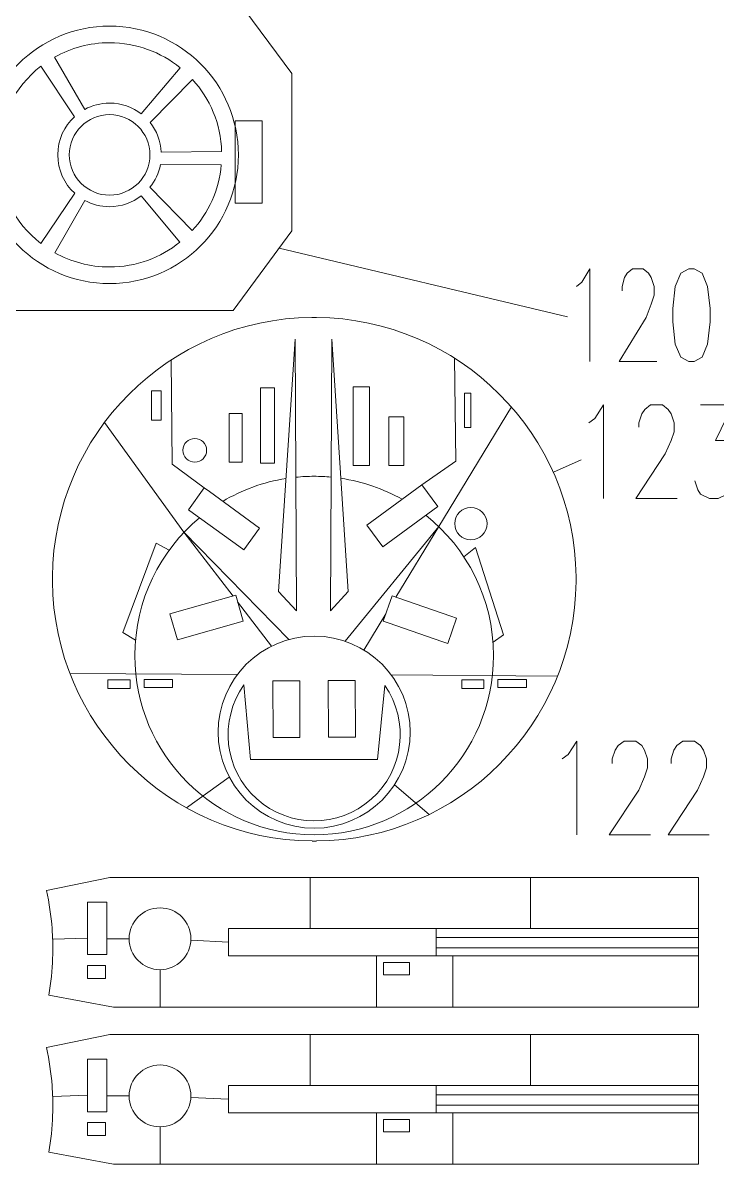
# Model space of a CAD drawing. Header units: inches. Extents: x -7.2 to 7.2, y -5.5 to 5.4.
# Drawn here: x -2.58 to 0.77, y -5.19 to 0.32 of the extents above; entities that cross this region are included whole.
import ezdxf

# ---------------------------------------------------------------- set-up
doc = ezdxf.new("R2010")
doc.units = ezdxf.units.IN
doc.header["$MEASUREMENT"] = 0
doc.layers.add('Layer 1', color=7, linetype='Continuous')

msp = doc.modelspace()

# ---------------------------------------------------------------- linework, layer by layer
at = {"layer": 'Layer 1', "color": 5, "lineweight": 9}
for points in [[(-1.9613, -1.6008), (-1.9145, -1.6008), (-1.9145, -1.4602), (-1.9613, -1.4602), (-1.9613, -1.6008)], [(-1.4353, -1.8091), (-1.3676, -1.8091), (-1.3676, -1.4446), (-1.4353, -1.4446), (-1.4353, -1.8091)], [(-0.9874, -1.8195), (-0.9093, -1.8195), (-0.9093, -1.4393), (-0.9874, -1.4393), (-0.9874, -1.8195)], [(-0.4509, -1.6373), (-0.4197, -1.6373), (-0.4197, -1.4706), (-0.4509, -1.4706), (-0.4509, -1.6373)], [(-1.5863, -1.8039), (-1.5239, -1.8039), (-1.5239, -1.5695), (-1.5863, -1.5695), (-1.5863, -1.8039)], [(-0.8155, -1.8195), (-0.7426, -1.8195), (-0.7426, -1.5852), (-0.8155, -1.5852), (-0.8155, -1.8195)], [(-2.1723, -2.8977), (-2.0655, -2.8977), (-2.0655, -2.856), (-2.1723, -2.856), (-2.1723, -2.8977)], [(-1.9978, -2.8925), (-1.8598, -2.8925), (-1.8598, -2.8534), (-1.9978, -2.8534), (-1.9978, -2.8925)], [(-0.4639, -2.8977), (-0.3572, -2.8977), (-0.3572, -2.856), (-0.4639, -2.856), (-0.4639, -2.8977)], [(-0.2895, -2.8925), (-0.1514, -2.8925), (-0.1514, -2.8534), (-0.2895, -2.8534), (-0.2895, -2.8925)], [(-2.2714, -4.1823), (-2.1777, -4.1823), (-2.1777, -3.9288), (-2.2714, -3.9288), (-2.2714, -4.1823)], [(-2.2714, -4.2969), (-2.1846, -4.2969), (-2.1846, -4.2344), (-2.2714, -4.2344), (-2.2714, -4.2969)], [(-0.8408, -4.2795), (-0.7158, -4.2795), (-0.7158, -4.2205), (-0.8408, -4.2205), (-0.8408, -4.2795)], [(-2.2714, -4.9411), (-2.1777, -4.9411), (-2.1777, -4.6876), (-2.2714, -4.6876), (-2.2714, -4.9411)], [(-2.2714, -5.0557), (-2.1846, -5.0557), (-2.1846, -4.9932), (-2.2714, -4.9932), (-2.2714, -5.0557)], [(-0.8408, -5.0383), (-0.7158, -5.0383), (-0.7158, -4.9793), (-0.8408, -4.9793), (-0.8408, -5.0383)]]:
    msp.add_lwpolyline(points, close=True, dxfattribs=at)
for centre, major_axis in [((-1.753, -1.7466), (0, 0.0573)), ((-0.4197, -2.1008), (0, 0.0781))]:
    msp.add_ellipse(centre, major_axis=major_axis, ratio=1, dxfattribs=at)
at = {"layer": 'Layer 1', "color": 1, "lineweight": 9}
for centre, major_axis in [((-1.1762, -3.108), (0, 0.4637)), ((-1.9207, -4.1059), (0, 0.1493)), ((-1.9207, -4.8647), (0, 0.1493))]:
    msp.add_ellipse(centre, major_axis=major_axis, ratio=1, dxfattribs=at)
at = {"layer": 'Layer 1', "lineweight": 9}
for points, knots in [([(-1.2839, 0.0202), (-1.2839, 0.0202), (-1.2839, 0.0726), (-1.2839, 0.0726), (-1.2839, 0.0726), (-1.2839, 0.0726), (-1.5483, 0.4313), (-1.5483, 0.4313), (-1.5483, 0.4313), (-1.5483, 0.4313), (-2.7679, 0.4313), (-2.7679, 0.4313), (-2.7679, 0.4313), (-2.7679, 0.4313), (-3.0447, 0.0559), (-3.0447, 0.0559), (-3.0447, 0.0559), (-3.0447, 0.0559), (-3.0447, 0.0202), (-3.0447, 0.0202)], [0, 0, 0, 0, 0.166667, 0.166667, 0.166667, 0.166667, 0.333333, 0.333333, 0.333333, 0.333333, 0.5, 0.5, 0.5, 0.5, 0.666667, 0.666667, 0.666667, 0.666667, 1, 1, 1, 1]), ([(-1.2839, -0.5508), (-1.2839, -0.5508), (-1.2839, -0.4367), (-1.2839, -0.4367), (-1.2839, -0.4367), (-1.2839, -0.4367), (-1.2839, -0.0019), (-1.2839, -0.0019)], [0, 0, 0, 0, 0.333333, 0.333333, 0.333333, 0.333333, 1, 1, 1, 1]), ([(-1.4281, -0.5528), (-1.4281, -0.5528), (-1.5581, -0.5528), (-1.5581, -0.5528), (-1.5581, -0.5528), (-1.5581, -0.5528), (-1.5581, -0.1558), (-1.5581, -0.1558), (-1.5581, -0.1558), (-1.5581, -0.1558), (-1.4281, -0.1558), (-1.4281, -0.1558), (-1.4281, -0.1558), (-1.4281, -0.1558), (-1.4281, -0.5528), (-1.4281, -0.5528)], [0, 0, 0, 0, 0.2, 0.2, 0.2, 0.2, 0.4, 0.4, 0.4, 0.4, 0.6, 0.6, 0.6, 0.6, 1, 1, 1, 1]), ([(-3.0447, -0.5729), (-3.0447, -0.5729), (-3.0447, -0.687), (-3.0447, -0.687), (-3.0447, -0.687), (-3.0447, -0.687), (-2.7616, -1.0709), (-2.7616, -1.0709), (-2.7616, -1.0709), (-2.7616, -1.0709), (-1.5669, -1.0709), (-1.5669, -1.0709), (-1.5669, -1.0709), (-1.5669, -1.0709), (-1.2839, -0.687), (-1.2839, -0.687), (-1.2839, -0.687), (-1.2839, -0.687), (-1.2839, -0.5729), (-1.2839, -0.5729)], [0, 0, 0, 0, 0.166667, 0.166667, 0.166667, 0.166667, 0.333333, 0.333333, 0.333333, 0.333333, 0.5, 0.5, 0.5, 0.5, 0.666667, 0.666667, 0.666667, 0.666667, 1, 1, 1, 1]), ([(-1.5167, -2.228), (-1.5167, -2.228), (-1.5409, -2.2103), (-1.5409, -2.2103), (-1.5409, -2.2103), (-1.5409, -2.2103), (-1.7591, -2.0512), (-1.7591, -2.0512), (-1.7591, -2.0512), (-1.7591, -2.0512), (-1.7834, -2.0335), (-1.7834, -2.0335), (-1.7834, -2.0335), (-1.7834, -2.0335), (-1.7068, -1.9285), (-1.7068, -1.9285), (-1.7068, -1.9285), (-1.7068, -1.9285), (-1.6825, -1.9462), (-1.6825, -1.9462), (-1.6825, -1.9462), (-1.6825, -1.9462), (-1.4643, -2.1053), (-1.4643, -2.1053), (-1.4643, -2.1053), (-1.4643, -2.1053), (-1.4401, -2.1229), (-1.4401, -2.1229), (-1.4401, -2.1229), (-1.4401, -2.1229), (-1.5167, -2.228), (-1.5167, -2.228)], [0, 0, 0, 0, 0.111111, 0.111111, 0.111111, 0.111111, 0.222222, 0.222222, 0.222222, 0.222222, 0.333333, 0.333333, 0.333333, 0.333333, 0.444444, 0.444444, 0.444444, 0.444444, 0.555556, 0.555556, 0.555556, 0.555556, 0.666667, 0.666667, 0.666667, 0.666667, 0.777778, 0.777778, 0.777778, 0.777778, 1, 1, 1, 1]), ([(-0.6038, -2.0352), (-0.6038, -2.0352), (-0.8211, -2.1954), (-0.8211, -2.1954), (-0.8211, -2.1954), (-0.8211, -2.1954), (-0.8453, -2.2132), (-0.8453, -2.2132), (-0.8453, -2.2132), (-0.8453, -2.2132), (-0.9224, -2.1085), (-0.9224, -2.1085), (-0.9224, -2.1085), (-0.9224, -2.1085), (-0.8983, -2.0907), (-0.8983, -2.0907), (-0.8983, -2.0907), (-0.8983, -2.0907), (-0.6809, -1.9305), (-0.6809, -1.9305), (-0.6809, -1.9305), (-0.6809, -1.9305), (-0.6568, -1.9127), (-0.6568, -1.9127), (-0.6568, -1.9127), (-0.6568, -1.9127), (-0.5796, -2.0174), (-0.5796, -2.0174), (-0.5796, -2.0174), (-0.5796, -2.0174), (-0.6038, -2.0352), (-0.6038, -2.0352)], [0, 0, 0, 0, 0.111111, 0.111111, 0.111111, 0.111111, 0.222222, 0.222222, 0.222222, 0.222222, 0.333333, 0.333333, 0.333333, 0.333333, 0.444444, 0.444444, 0.444444, 0.444444, 0.555556, 0.555556, 0.555556, 0.555556, 0.666667, 0.666667, 0.666667, 0.666667, 0.777778, 0.777778, 0.777778, 0.777778, 1, 1, 1, 1]), ([(-1.5196, -2.5718), (-1.5196, -2.5718), (-1.837, -2.6619), (-1.837, -2.6619), (-1.837, -2.6619), (-1.837, -2.6619), (-1.8725, -2.5368), (-1.8725, -2.5368), (-1.8725, -2.5368), (-1.8725, -2.5368), (-1.5551, -2.4467), (-1.5551, -2.4467), (-1.5551, -2.4467), (-1.5551, -2.4467), (-1.5196, -2.5718), (-1.5196, -2.5718)], [0, 0, 0, 0, 0.2, 0.2, 0.2, 0.2, 0.4, 0.4, 0.4, 0.4, 0.6, 0.6, 0.6, 0.6, 1, 1, 1, 1]), ([(-0.4884, -2.5577), (-0.4884, -2.5577), (-0.5311, -2.6805), (-0.5311, -2.6805), (-0.5311, -2.6805), (-0.5311, -2.6805), (-0.5594, -2.6707), (-0.5594, -2.6707), (-0.5594, -2.6707), (-0.5594, -2.6707), (-0.8144, -2.582), (-0.8144, -2.582), (-0.8144, -2.582), (-0.8144, -2.582), (-0.8428, -2.5722), (-0.8428, -2.5722), (-0.8428, -2.5722), (-0.8428, -2.5722), (-0.8001, -2.4494), (-0.8001, -2.4494), (-0.8001, -2.4494), (-0.8001, -2.4494), (-0.7718, -2.4592), (-0.7718, -2.4592), (-0.7718, -2.4592), (-0.7718, -2.4592), (-0.5167, -2.5479), (-0.5167, -2.5479), (-0.5167, -2.5479), (-0.5167, -2.5479), (-0.4884, -2.5577), (-0.4884, -2.5577)], [0, 0, 0, 0, 0.111111, 0.111111, 0.111111, 0.111111, 0.222222, 0.222222, 0.222222, 0.222222, 0.333333, 0.333333, 0.333333, 0.333333, 0.444444, 0.444444, 0.444444, 0.444444, 0.555556, 0.555556, 0.555556, 0.555556, 0.666667, 0.666667, 0.666667, 0.666667, 0.777778, 0.777778, 0.777778, 0.777778, 1, 1, 1, 1]), ([(-1.2463, -2.8599), (-1.2463, -2.8599), (-1.2448, -3.133), (-1.2448, -3.133), (-1.2448, -3.133), (-1.2448, -3.133), (-1.3748, -3.1337), (-1.3748, -3.1337), (-1.3748, -3.1337), (-1.3748, -3.1337), (-1.3763, -2.8606), (-1.3763, -2.8606), (-1.3763, -2.8606), (-1.3763, -2.8606), (-1.2463, -2.8599), (-1.2463, -2.8599)], [0, 0, 0, 0, 0.2, 0.2, 0.2, 0.2, 0.4, 0.4, 0.4, 0.4, 0.6, 0.6, 0.6, 0.6, 1, 1, 1, 1]), ([(-0.9781, -2.8584), (-0.9781, -2.8584), (-0.9767, -3.1316), (-0.9767, -3.1316), (-0.9767, -3.1316), (-0.9767, -3.1316), (-1.1067, -3.1323), (-1.1067, -3.1323), (-1.1067, -3.1323), (-1.1067, -3.1323), (-1.1081, -2.8591), (-1.1081, -2.8591), (-1.1081, -2.8591), (-1.1081, -2.8591), (-0.9781, -2.8584), (-0.9781, -2.8584)], [0, 0, 0, 0, 0.2, 0.2, 0.2, 0.2, 0.4, 0.4, 0.4, 0.4, 0.6, 0.6, 0.6, 0.6, 1, 1, 1, 1]), ([(-0.8355, -2.8824), (-0.7146, -3.0555), (-0.7427, -3.2917), (-0.9007, -3.4317), (-0.9007, -3.4317), (-1.0586, -3.5716), (-1.2965, -3.571), (-1.4537, -3.4302), (-1.4537, -3.4302), (-1.611, -3.2895), (-1.6372, -3.0523), (-1.5155, -2.8798), (-1.5155, -2.8798), (-1.5155, -2.8798), (-1.4843, -3.2395), (-1.4843, -3.2395), (-1.4843, -3.2395), (-1.4843, -3.2395), (-0.8699, -3.2397), (-0.8699, -3.2397), (-0.8699, -3.2397), (-0.8699, -3.2397), (-0.8355, -2.8824), (-0.8355, -2.8824)], [0, 0, 0, 0, 0.142857, 0.142857, 0.142857, 0.142857, 0.285714, 0.285714, 0.285714, 0.285714, 0.428571, 0.428571, 0.428571, 0.428571, 0.571429, 0.571429, 0.571429, 0.571429, 0.714286, 0.714286, 0.714286, 0.714286, 1, 1, 1, 1]), ([(-1.2061, -3.8097), (-1.2061, -3.8097), (-2.1623, -3.8097), (-2.1623, -3.8097), (-2.1623, -3.8097), (-2.1623, -3.8097), (-2.4688, -3.8727), (-2.4688, -3.8727), (-2.4688, -3.8727), (-2.4554, -3.9334), (-2.4464, -3.9948), (-2.4418, -4.0565), (-2.4418, -4.0565), (-2.4404, -4.0765), (-2.4395, -4.0965), (-2.439, -4.1165)], [0, 0, 0, 0, 0.2, 0.2, 0.2, 0.2, 0.4, 0.4, 0.4, 0.4, 0.6, 0.6, 0.6, 0.6, 1, 1, 1, 1]), ([(0.6515, -4.4356), (0.6515, -4.4356), (0.6802, -4.4356), (0.6802, -4.4356), (0.6802, -4.4356), (0.6802, -4.4356), (0.6802, -3.8097), (0.6802, -3.8097), (0.6802, -3.8097), (0.6802, -3.8097), (0.6515, -3.8097), (0.6515, -3.8097)], [0, 0, 0, 0, 0.25, 0.25, 0.25, 0.25, 0.5, 0.5, 0.5, 0.5, 1, 1, 1, 1]), ([(-1.5892, -4.1877), (-1.5892, -4.1877), (-1.5892, -4.0562), (-1.5892, -4.0562), (-1.5892, -4.0562), (-1.5892, -4.0562), (-0.5875, -4.0562), (-0.5875, -4.0562), (-0.5875, -4.0562), (-0.5875, -4.0562), (-0.5875, -4.1877), (-0.5875, -4.1877), (-0.5875, -4.1877), (-0.5875, -4.1877), (-1.5892, -4.1877), (-1.5892, -4.1877)], [0, 0, 0, 0, 0.2, 0.2, 0.2, 0.2, 0.4, 0.4, 0.4, 0.4, 0.6, 0.6, 0.6, 0.6, 1, 1, 1, 1]), ([(-1.9318, -4.4356), (-1.9318, -4.4356), (-2.146, -4.4356), (-2.146, -4.4356), (-2.146, -4.4356), (-2.146, -4.4356), (-2.4574, -4.3781), (-2.4574, -4.3781), (-2.4574, -4.3781), (-2.4471, -4.3187), (-2.4412, -4.2587), (-2.4391, -4.1987), (-2.4391, -4.1987), (-2.4385, -4.1787), (-2.4384, -4.1587), (-2.4386, -4.1386)], [0, 0, 0, 0, 0.2, 0.2, 0.2, 0.2, 0.4, 0.4, 0.4, 0.4, 0.6, 0.6, 0.6, 0.6, 1, 1, 1, 1]), ([(-1.2061, -4.5685), (-1.2061, -4.5685), (-2.1623, -4.5685), (-2.1623, -4.5685), (-2.1623, -4.5685), (-2.1623, -4.5685), (-2.4688, -4.6315), (-2.4688, -4.6315), (-2.4688, -4.6315), (-2.4554, -4.6922), (-2.4464, -4.7536), (-2.4418, -4.8153), (-2.4418, -4.8153), (-2.4404, -4.8352), (-2.4395, -4.8553), (-2.439, -4.8753)], [0, 0, 0, 0, 0.2, 0.2, 0.2, 0.2, 0.4, 0.4, 0.4, 0.4, 0.6, 0.6, 0.6, 0.6, 1, 1, 1, 1]), ([(0.6515, -5.1944), (0.6515, -5.1944), (0.6802, -5.1944), (0.6802, -5.1944), (0.6802, -5.1944), (0.6802, -5.1944), (0.6802, -4.5685), (0.6802, -4.5685), (0.6802, -4.5685), (0.6802, -4.5685), (0.6515, -4.5685), (0.6515, -4.5685)], [0, 0, 0, 0, 0.25, 0.25, 0.25, 0.25, 0.5, 0.5, 0.5, 0.5, 1, 1, 1, 1]), ([(-1.5892, -4.9465), (-1.5892, -4.9465), (-1.5892, -4.815), (-1.5892, -4.815), (-1.5892, -4.815), (-1.5892, -4.815), (-0.5875, -4.815), (-0.5875, -4.815), (-0.5875, -4.815), (-0.5875, -4.815), (-0.5875, -4.9465), (-0.5875, -4.9465), (-0.5875, -4.9465), (-0.5875, -4.9465), (-1.5892, -4.9465), (-1.5892, -4.9465)], [0, 0, 0, 0, 0.2, 0.2, 0.2, 0.2, 0.4, 0.4, 0.4, 0.4, 0.6, 0.6, 0.6, 0.6, 1, 1, 1, 1]), ([(-1.9318, -5.1944), (-1.9318, -5.1944), (-2.146, -5.1944), (-2.146, -5.1944), (-2.146, -5.1944), (-2.146, -5.1944), (-2.4574, -5.1369), (-2.4574, -5.1369), (-2.4574, -5.1369), (-2.4471, -5.0774), (-2.4412, -5.0175), (-2.4391, -4.9575), (-2.4391, -4.9575), (-2.4385, -4.9375), (-2.4384, -4.9174), (-2.4386, -4.8974)], [0, 0, 0, 0, 0.2, 0.2, 0.2, 0.2, 0.4, 0.4, 0.4, 0.4, 0.6, 0.6, 0.6, 0.6, 1, 1, 1, 1])]:
    msp.add_open_spline(points, degree=3, knots=knots, dxfattribs=at)
at = {"layer": 'Layer 1', "color": 1, "lineweight": 9}
for points, knots in [([(-2.1643, 0.3019), (-1.8209, 0.3019), (-1.5425, 0.0235), (-1.5425, -0.3198), (-1.5425, -0.3198), (-1.5425, -0.6632), (-1.8209, -0.9415), (-2.1643, -0.9415), (-2.1643, -0.9415), (-2.5076, -0.9415), (-2.786, -0.6632), (-2.786, -0.3198), (-2.786, -0.3198), (-2.786, 0.0235), (-2.5076, 0.3019), (-2.1643, 0.3019)], [0, 0, 0, 0, 0.2, 0.2, 0.2, 0.2, 0.4, 0.4, 0.4, 0.4, 0.6, 0.6, 0.6, 0.6, 1, 1, 1, 1]), ([(-2.1643, 0.2217), (-2.0352, 0.2217), (-1.9168, 0.1765), (-1.8237, 0.1012), (-1.8237, 0.1012), (-1.8237, 0.1012), (-2.0109, -0.1222), (-2.0109, -0.1222), (-2.0109, -0.1222), (-2.0532, -0.0892), (-2.1064, -0.0696), (-2.1643, -0.0696), (-2.1643, -0.0696), (-2.2076, -0.0696), (-2.2484, -0.0807), (-2.284, -0.1001), (-2.284, -0.1001), (-2.284, -0.1001), (-2.4294, 0.1524), (-2.4294, 0.1524), (-2.4294, 0.1524), (-2.351, 0.1965), (-2.2606, 0.2217), (-2.1643, 0.2217)], [0, 0, 0, 0, 0.142857, 0.142857, 0.142857, 0.142857, 0.285714, 0.285714, 0.285714, 0.285714, 0.428571, 0.428571, 0.428571, 0.428571, 0.571429, 0.571429, 0.571429, 0.571429, 0.714286, 0.714286, 0.714286, 0.714286, 1, 1, 1, 1]), ([(-2.3326, -0.5049), (-2.3326, -0.5049), (-2.4957, -0.748), (-2.4957, -0.748), (-2.4957, -0.748), (-2.6235, -0.6489), (-2.7057, -0.494), (-2.7057, -0.3198), (-2.7057, -0.3198), (-2.7057, -0.1459), (-2.6237, 0.0088), (-2.4963, 0.1079), (-2.4963, 0.1079), (-2.4963, 0.1079), (-2.3332, -0.1353), (-2.3332, -0.1353), (-2.3332, -0.1353), (-2.3831, -0.181), (-2.4144, -0.2468), (-2.4144, -0.3198), (-2.4144, -0.3198), (-2.4144, -0.3931), (-2.3829, -0.4591), (-2.3326, -0.5049)], [0, 0, 0, 0, 0.142857, 0.142857, 0.142857, 0.142857, 0.285714, 0.285714, 0.285714, 0.285714, 0.428571, 0.428571, 0.428571, 0.428571, 0.571429, 0.571429, 0.571429, 0.571429, 0.714286, 0.714286, 0.714286, 0.714286, 1, 1, 1, 1]), ([(-1.9144, -0.3072), (-1.9144, -0.3072), (-1.623, -0.3043), (-1.623, -0.3043), (-1.623, -0.3043), (-1.6268, -0.1699), (-1.6796, -0.0477), (-1.7641, 0.045), (-1.7641, 0.045), (-1.7641, 0.045), (-1.9686, -0.164), (-1.9686, -0.164), (-1.9686, -0.164), (-1.9369, -0.2036), (-1.9171, -0.2532), (-1.9144, -0.3072)], [0, 0, 0, 0, 0.2, 0.2, 0.2, 0.2, 0.4, 0.4, 0.4, 0.4, 0.6, 0.6, 0.6, 0.6, 1, 1, 1, 1]), ([(-2.1643, -0.1252), (-2.0568, -0.1252), (-1.9696, -0.2123), (-1.9696, -0.3198), (-1.9696, -0.3198), (-1.9696, -0.4273), (-2.0568, -0.5144), (-2.1643, -0.5144), (-2.1643, -0.5144), (-2.2717, -0.5144), (-2.3589, -0.4273), (-2.3589, -0.3198), (-2.3589, -0.3198), (-2.3589, -0.2123), (-2.2717, -0.1252), (-2.1643, -0.1252)], [0, 0, 0, 0, 0.2, 0.2, 0.2, 0.2, 0.4, 0.4, 0.4, 0.4, 0.6, 0.6, 0.6, 0.6, 1, 1, 1, 1]), ([(-1.7648, -0.6853), (-1.7648, -0.6853), (-1.9692, -0.4764), (-1.9692, -0.4764), (-1.9692, -0.4764), (-1.944, -0.4451), (-1.9262, -0.4077), (-1.9185, -0.3666), (-1.9185, -0.3666), (-1.9185, -0.3666), (-1.6249, -0.3681), (-1.6249, -0.3681), (-1.6249, -0.3681), (-1.6357, -0.4899), (-1.6868, -0.6001), (-1.7648, -0.6853)], [0, 0, 0, 0, 0.2, 0.2, 0.2, 0.2, 0.4, 0.4, 0.4, 0.4, 0.6, 0.6, 0.6, 0.6, 1, 1, 1, 1]), ([(-2.0116, -0.518), (-2.0116, -0.518), (-1.8244, -0.7413), (-1.8244, -0.7413), (-1.8244, -0.7413), (-1.9173, -0.8164), (-2.0355, -0.8613), (-2.1643, -0.8613), (-2.1643, -0.8613), (-2.2603, -0.8613), (-2.3505, -0.8362), (-2.4288, -0.7924), (-2.4288, -0.7924), (-2.4288, -0.7924), (-2.2834, -0.5399), (-2.2834, -0.5399), (-2.2834, -0.5399), (-2.248, -0.5591), (-2.2074, -0.57), (-2.1643, -0.57), (-2.1643, -0.57), (-2.1068, -0.57), (-2.0538, -0.5506), (-2.0116, -0.518)], [0, 0, 0, 0, 0.142857, 0.142857, 0.142857, 0.142857, 0.285714, 0.285714, 0.285714, 0.285714, 0.428571, 0.428571, 0.428571, 0.428571, 0.571429, 0.571429, 0.571429, 0.571429, 0.714286, 0.714286, 0.714286, 0.714286, 1, 1, 1, 1]), ([(0.0909, -0.9557), (0.0909, -0.9557), (0.1168, -0.9339), (0.1168, -0.9339), (0.1168, -0.9339), (0.1168, -0.9339), (0.1554, -0.8697), (0.1554, -0.8697), (0.1554, -0.8697), (0.1554, -0.8697), (0.1554, -1.3185), (0.1554, -1.3185)], [0, 0, 0, 0, 0.25, 0.25, 0.25, 0.25, 0.5, 0.5, 0.5, 0.5, 1, 1, 1, 1]), ([(0.3101, -0.9768), (0.3101, -0.9768), (0.3101, -0.9557), (0.3101, -0.9557), (0.3101, -0.9557), (0.3101, -0.9557), (0.3228, -0.9127), (0.3228, -0.9127), (0.3228, -0.9127), (0.3228, -0.9127), (0.3356, -0.8915), (0.3356, -0.8915), (0.3356, -0.8915), (0.3356, -0.8915), (0.3615, -0.8697), (0.3615, -0.8697), (0.3615, -0.8697), (0.3615, -0.8697), (0.4129, -0.8697), (0.4129, -0.8697), (0.4129, -0.8697), (0.4129, -0.8697), (0.4388, -0.8915), (0.4388, -0.8915), (0.4388, -0.8915), (0.4388, -0.8915), (0.4516, -0.9127), (0.4516, -0.9127), (0.4516, -0.9127), (0.4516, -0.9127), (0.4647, -0.9557), (0.4647, -0.9557), (0.4647, -0.9557), (0.4647, -0.9557), (0.4647, -0.998), (0.4647, -0.998), (0.4647, -0.998), (0.4647, -0.998), (0.4516, -1.0409), (0.4516, -1.0409), (0.4516, -1.0409), (0.4516, -1.0409), (0.4261, -1.105), (0.4261, -1.105), (0.4261, -1.105), (0.4261, -1.105), (0.2969, -1.3185), (0.2969, -1.3185), (0.2969, -1.3185), (0.2969, -1.3185), (0.4775, -1.3185), (0.4775, -1.3185)], [0, 0, 0, 0, 0.071429, 0.071429, 0.071429, 0.071429, 0.142857, 0.142857, 0.142857, 0.142857, 0.214286, 0.214286, 0.214286, 0.214286, 0.285714, 0.285714, 0.285714, 0.285714, 0.357143, 0.357143, 0.357143, 0.357143, 0.428571, 0.428571, 0.428571, 0.428571, 0.5, 0.5, 0.5, 0.5, 0.571429, 0.571429, 0.571429, 0.571429, 0.642857, 0.642857, 0.642857, 0.642857, 0.714286, 0.714286, 0.714286, 0.714286, 0.785714, 0.785714, 0.785714, 0.785714, 0.857143, 0.857143, 0.857143, 0.857143, 1, 1, 1, 1]), ([(0.6321, -0.8697), (0.6321, -0.8697), (0.5935, -0.8915), (0.5935, -0.8915), (0.5935, -0.8915), (0.5935, -0.8915), (0.5676, -0.9557), (0.5676, -0.9557), (0.5676, -0.9557), (0.5676, -0.9557), (0.5548, -1.0621), (0.5548, -1.0621), (0.5548, -1.0621), (0.5548, -1.0621), (0.5548, -1.1262), (0.5548, -1.1262), (0.5548, -1.1262), (0.5548, -1.1262), (0.5676, -1.2333), (0.5676, -1.2333), (0.5676, -1.2333), (0.5676, -1.2333), (0.5935, -1.2974), (0.5935, -1.2974), (0.5935, -1.2974), (0.5935, -1.2974), (0.6321, -1.3185), (0.6321, -1.3185), (0.6321, -1.3185), (0.6321, -1.3185), (0.658, -1.3185), (0.658, -1.3185), (0.658, -1.3185), (0.658, -1.3185), (0.6967, -1.2974), (0.6967, -1.2974), (0.6967, -1.2974), (0.6967, -1.2974), (0.7222, -1.2333), (0.7222, -1.2333), (0.7222, -1.2333), (0.7222, -1.2333), (0.7354, -1.1262), (0.7354, -1.1262), (0.7354, -1.1262), (0.7354, -1.1262), (0.7354, -1.0621), (0.7354, -1.0621), (0.7354, -1.0621), (0.7354, -1.0621), (0.7222, -0.9557), (0.7222, -0.9557), (0.7222, -0.9557), (0.7222, -0.9557), (0.6967, -0.8915), (0.6967, -0.8915), (0.6967, -0.8915), (0.6967, -0.8915), (0.658, -0.8697), (0.658, -0.8697), (0.658, -0.8697), (0.658, -0.8697), (0.6321, -0.8697), (0.6321, -0.8697)], [0, 0, 0, 0, 0.058824, 0.058824, 0.058824, 0.058824, 0.117647, 0.117647, 0.117647, 0.117647, 0.176471, 0.176471, 0.176471, 0.176471, 0.235294, 0.235294, 0.235294, 0.235294, 0.294118, 0.294118, 0.294118, 0.294118, 0.352941, 0.352941, 0.352941, 0.352941, 0.411765, 0.411765, 0.411765, 0.411765, 0.470588, 0.470588, 0.470588, 0.470588, 0.529412, 0.529412, 0.529412, 0.529412, 0.588235, 0.588235, 0.588235, 0.588235, 0.647059, 0.647059, 0.647059, 0.647059, 0.705882, 0.705882, 0.705882, 0.705882, 0.764706, 0.764706, 0.764706, 0.764706, 0.823529, 0.823529, 0.823529, 0.823529, 0.882353, 0.882353, 0.882353, 0.882353, 1, 1, 1, 1]), ([(-1.3478, -2.4281), (-1.3478, -2.4281), (-1.2618, -2.5218), (-1.2618, -2.5218), (-1.2618, -2.5218), (-1.2618, -2.5218), (-1.2679, -1.2093), (-1.2679, -1.2093), (-1.2679, -1.2093), (-1.2679, -1.2093), (-1.3478, -2.4281), (-1.3478, -2.4281)], [0, 0, 0, 0, 0.25, 0.25, 0.25, 0.25, 0.5, 0.5, 0.5, 0.5, 1, 1, 1, 1]), ([(-1.012, -2.4281), (-1.012, -2.4281), (-1.0979, -2.5218), (-1.0979, -2.5218), (-1.0979, -2.5218), (-1.0979, -2.5218), (-1.0918, -1.2093), (-1.0918, -1.2093), (-1.0918, -1.2093), (-1.0918, -1.2093), (-1.012, -2.4281), (-1.012, -2.4281)], [0, 0, 0, 0, 0.25, 0.25, 0.25, 0.25, 0.5, 0.5, 0.5, 0.5, 1, 1, 1, 1]), ([(0.1503, -1.6137), (0.1503, -1.6137), (0.1784, -1.5924), (0.1784, -1.5924), (0.1784, -1.5924), (0.1784, -1.5924), (0.221, -1.5278), (0.221, -1.5278), (0.221, -1.5278), (0.221, -1.5278), (0.221, -1.9802), (0.221, -1.9802)], [0, 0, 0, 0, 0.25, 0.25, 0.25, 0.25, 0.5, 0.5, 0.5, 0.5, 1, 1, 1, 1]), ([(0.3914, -1.635), (0.3914, -1.635), (0.3914, -1.6137), (0.3914, -1.6137), (0.3914, -1.6137), (0.3914, -1.6137), (0.4059, -1.5704), (0.4059, -1.5704), (0.4059, -1.5704), (0.4059, -1.5704), (0.4199, -1.5491), (0.4199, -1.5491), (0.4199, -1.5491), (0.4199, -1.5491), (0.4485, -1.5278), (0.4485, -1.5278), (0.4485, -1.5278), (0.4485, -1.5278), (0.5052, -1.5278), (0.5052, -1.5278), (0.5052, -1.5278), (0.5052, -1.5278), (0.5337, -1.5491), (0.5337, -1.5491), (0.5337, -1.5491), (0.5337, -1.5491), (0.5478, -1.5704), (0.5478, -1.5704), (0.5478, -1.5704), (0.5478, -1.5704), (0.5618, -1.6137), (0.5618, -1.6137), (0.5618, -1.6137), (0.5618, -1.6137), (0.5618, -1.657), (0.5618, -1.657), (0.5618, -1.657), (0.5618, -1.657), (0.5478, -1.6997), (0.5478, -1.6997), (0.5478, -1.6997), (0.5478, -1.6997), (0.5192, -1.7643), (0.5192, -1.7643), (0.5192, -1.7643), (0.5192, -1.7643), (0.3773, -1.9802), (0.3773, -1.9802), (0.3773, -1.9802), (0.3773, -1.9802), (0.5763, -1.9802), (0.5763, -1.9802)], [0, 0, 0, 0, 0.071429, 0.071429, 0.071429, 0.071429, 0.142857, 0.142857, 0.142857, 0.142857, 0.214286, 0.214286, 0.214286, 0.214286, 0.285714, 0.285714, 0.285714, 0.285714, 0.357143, 0.357143, 0.357143, 0.357143, 0.428571, 0.428571, 0.428571, 0.428571, 0.5, 0.5, 0.5, 0.5, 0.571429, 0.571429, 0.571429, 0.571429, 0.642857, 0.642857, 0.642857, 0.642857, 0.714286, 0.714286, 0.714286, 0.714286, 0.785714, 0.785714, 0.785714, 0.785714, 0.857143, 0.857143, 0.857143, 0.857143, 1, 1, 1, 1]), ([(0.6896, -1.5278), (0.6896, -1.5278), (0.846, -1.5278), (0.846, -1.5278), (0.846, -1.5278), (0.846, -1.5278), (0.7608, -1.6997), (0.7608, -1.6997), (0.7608, -1.6997), (0.7608, -1.6997), (0.8034, -1.6997), (0.8034, -1.6997), (0.8034, -1.6997), (0.8034, -1.6997), (0.8319, -1.7216), (0.8319, -1.7216), (0.8319, -1.7216), (0.8319, -1.7216), (0.846, -1.743), (0.846, -1.743), (0.846, -1.743), (0.846, -1.743), (0.86, -1.8076), (0.86, -1.8076), (0.86, -1.8076), (0.86, -1.8076), (0.86, -1.8509), (0.86, -1.8509), (0.86, -1.8509), (0.86, -1.8509), (0.846, -1.9155), (0.846, -1.9155), (0.846, -1.9155), (0.846, -1.9155), (0.8174, -1.9582), (0.8174, -1.9582), (0.8174, -1.9582), (0.8174, -1.9582), (0.7748, -1.9802), (0.7748, -1.9802), (0.7748, -1.9802), (0.7748, -1.9802), (0.7322, -1.9802), (0.7322, -1.9802), (0.7322, -1.9802), (0.7322, -1.9802), (0.6896, -1.9582), (0.6896, -1.9582), (0.6896, -1.9582), (0.6896, -1.9582), (0.6756, -1.9369), (0.6756, -1.9369), (0.6756, -1.9369), (0.6756, -1.9369), (0.6615, -1.8936), (0.6615, -1.8936)], [0, 0, 0, 0, 0.066667, 0.066667, 0.066667, 0.066667, 0.133333, 0.133333, 0.133333, 0.133333, 0.2, 0.2, 0.2, 0.2, 0.266667, 0.266667, 0.266667, 0.266667, 0.333333, 0.333333, 0.333333, 0.333333, 0.4, 0.4, 0.4, 0.4, 0.466667, 0.466667, 0.466667, 0.466667, 0.533333, 0.533333, 0.533333, 0.533333, 0.6, 0.6, 0.6, 0.6, 0.666667, 0.666667, 0.666667, 0.666667, 0.733333, 0.733333, 0.733333, 0.733333, 0.8, 0.8, 0.8, 0.8, 0.866667, 0.866667, 0.866667, 0.866667, 1, 1, 1, 1]), ([(-1.0949, -1.876), (-1.1217, -1.8735), (-1.1488, -1.8722), (-1.1762, -1.8722), (-1.1762, -1.8722), (-1.2061, -1.8722), (-1.2357, -1.8737), (-1.2648, -1.8767)], [0, 0, 0, 0, 0.333333, 0.333333, 0.333333, 0.333333, 1, 1, 1, 1]), ([(-1.73, -2.0724), (-1.9207, -2.2313), (-2.042, -2.4705), (-2.042, -2.738), (-2.042, -2.738), (-2.042, -3.2162), (-1.6544, -3.6039), (-1.1762, -3.6039), (-1.1762, -3.6039), (-0.698, -3.6039), (-0.3104, -3.2162), (-0.3104, -2.738), (-0.3104, -2.738), (-0.3104, -2.4634), (-0.4382, -2.2187), (-0.6376, -2.0601)], [0, 0, 0, 0, 0.2, 0.2, 0.2, 0.2, 0.4, 0.4, 0.4, 0.4, 0.6, 0.6, 0.6, 0.6, 1, 1, 1, 1]), ([(0.0217, -3.2375), (0.0217, -3.2375), (0.0498, -3.2162), (0.0498, -3.2162), (0.0498, -3.2162), (0.0498, -3.2162), (0.0924, -3.1515), (0.0924, -3.1515), (0.0924, -3.1515), (0.0924, -3.1515), (0.0924, -3.6039), (0.0924, -3.6039)], [0, 0, 0, 0, 0.25, 0.25, 0.25, 0.25, 0.5, 0.5, 0.5, 0.5, 1, 1, 1, 1]), ([(0.2628, -3.2588), (0.2628, -3.2588), (0.2628, -3.2375), (0.2628, -3.2375), (0.2628, -3.2375), (0.2628, -3.2375), (0.2773, -3.1942), (0.2773, -3.1942), (0.2773, -3.1942), (0.2773, -3.1942), (0.2913, -3.1729), (0.2913, -3.1729), (0.2913, -3.1729), (0.2913, -3.1729), (0.3199, -3.1515), (0.3199, -3.1515), (0.3199, -3.1515), (0.3199, -3.1515), (0.3765, -3.1515), (0.3765, -3.1515), (0.3765, -3.1515), (0.3765, -3.1515), (0.4051, -3.1729), (0.4051, -3.1729), (0.4051, -3.1729), (0.4051, -3.1729), (0.4191, -3.1942), (0.4191, -3.1942), (0.4191, -3.1942), (0.4191, -3.1942), (0.4332, -3.2375), (0.4332, -3.2375), (0.4332, -3.2375), (0.4332, -3.2375), (0.4332, -3.2808), (0.4332, -3.2808), (0.4332, -3.2808), (0.4332, -3.2808), (0.4191, -3.3234), (0.4191, -3.3234), (0.4191, -3.3234), (0.4191, -3.3234), (0.3906, -3.3881), (0.3906, -3.3881), (0.3906, -3.3881), (0.3906, -3.3881), (0.2487, -3.6039), (0.2487, -3.6039), (0.2487, -3.6039), (0.2487, -3.6039), (0.4477, -3.6039), (0.4477, -3.6039)], [0, 0, 0, 0, 0.071429, 0.071429, 0.071429, 0.071429, 0.142857, 0.142857, 0.142857, 0.142857, 0.214286, 0.214286, 0.214286, 0.214286, 0.285714, 0.285714, 0.285714, 0.285714, 0.357143, 0.357143, 0.357143, 0.357143, 0.428571, 0.428571, 0.428571, 0.428571, 0.5, 0.5, 0.5, 0.5, 0.571429, 0.571429, 0.571429, 0.571429, 0.642857, 0.642857, 0.642857, 0.642857, 0.714286, 0.714286, 0.714286, 0.714286, 0.785714, 0.785714, 0.785714, 0.785714, 0.857143, 0.857143, 0.857143, 0.857143, 1, 1, 1, 1]), ([(0.5469, -3.2588), (0.5469, -3.2588), (0.5469, -3.2375), (0.5469, -3.2375), (0.5469, -3.2375), (0.5469, -3.2375), (0.561, -3.1942), (0.561, -3.1942), (0.561, -3.1942), (0.561, -3.1942), (0.5755, -3.1729), (0.5755, -3.1729), (0.5755, -3.1729), (0.5755, -3.1729), (0.6036, -3.1515), (0.6036, -3.1515), (0.6036, -3.1515), (0.6036, -3.1515), (0.6607, -3.1515), (0.6607, -3.1515), (0.6607, -3.1515), (0.6607, -3.1515), (0.6888, -3.1729), (0.6888, -3.1729), (0.6888, -3.1729), (0.6888, -3.1729), (0.7033, -3.1942), (0.7033, -3.1942), (0.7033, -3.1942), (0.7033, -3.1942), (0.7174, -3.2375), (0.7174, -3.2375), (0.7174, -3.2375), (0.7174, -3.2375), (0.7174, -3.2808), (0.7174, -3.2808), (0.7174, -3.2808), (0.7174, -3.2808), (0.7033, -3.3234), (0.7033, -3.3234), (0.7033, -3.3234), (0.7033, -3.3234), (0.6748, -3.3881), (0.6748, -3.3881), (0.6748, -3.3881), (0.6748, -3.3881), (0.5329, -3.6039), (0.5329, -3.6039), (0.5329, -3.6039), (0.5329, -3.6039), (0.7314, -3.6039), (0.7314, -3.6039)], [0, 0, 0, 0, 0.071429, 0.071429, 0.071429, 0.071429, 0.142857, 0.142857, 0.142857, 0.142857, 0.214286, 0.214286, 0.214286, 0.214286, 0.285714, 0.285714, 0.285714, 0.285714, 0.357143, 0.357143, 0.357143, 0.357143, 0.428571, 0.428571, 0.428571, 0.428571, 0.5, 0.5, 0.5, 0.5, 0.571429, 0.571429, 0.571429, 0.571429, 0.642857, 0.642857, 0.642857, 0.642857, 0.714286, 0.714286, 0.714286, 0.714286, 0.785714, 0.785714, 0.785714, 0.785714, 0.857143, 0.857143, 0.857143, 0.857143, 1, 1, 1, 1])]:
    msp.add_open_spline(points, degree=3, knots=knots, dxfattribs=at)
for points in [[(-1.2839, -0.0019), (-1.2839, -0.0019), (-1.2839, 0.0202), (-1.2839, 0.0202)], [(-1.2839, -0.5729), (-1.2839, -0.5729), (-1.2839, -0.5508), (-1.2839, -0.5508)], [(0.0462, -1.1016), (0.0462, -1.1016), (-1.3458, -0.7711), (-1.3458, -0.7711)], [(-1.1878, -1.1048), (-1.1878, -1.1048), (-1.1656, -1.1048), (-1.1656, -1.1048)], [(-0.5749, -2.1151), (-0.5749, -2.1151), (-0.2232, -1.5369), (-0.2232, -1.5369)], [(-1.8049, -2.1427), (-1.8049, -2.1427), (-2.1894, -1.6121), (-2.1894, -1.6121)], [(0.1128, -1.7932), (0.1128, -1.7932), (-0.0212, -1.853), (-0.0212, -1.853)], [(-1.3121, -1.8828), (-1.4223, -1.9002), (-1.5257, -1.9384), (-1.618, -1.9932)], [(-0.7521, -1.983), (-0.842, -1.9324), (-0.9417, -1.8975), (-1.0477, -1.8817)], [(-1.568, -2.4504), (-1.568, -2.4504), (-1.8049, -2.1427), (-1.8049, -2.1427)], [(-0.7814, -2.4559), (-0.7814, -2.4559), (-0.5749, -2.1151), (-0.5749, -2.1151)], [(-2.4405, -2.3803), (-2.4405, -2.3803), (-2.4405, -2.3581), (-2.4405, -2.3581)], [(0.0884, -2.3803), (0.0884, -2.3803), (0.0884, -2.3581), (0.0884, -2.3581)], [(-1.3818, -2.6923), (-1.3818, -2.6923), (-1.5458, -2.4792), (-1.5458, -2.4792)], [(-0.936, -2.7113), (-0.936, -2.7113), (-0.8306, -2.5372), (-0.8306, -2.5372)], [(-1.547, -2.8296), (-1.547, -2.8296), (-2.356, -2.8251), (-2.356, -2.8251)], [(-0.8045, -2.8307), (-0.8045, -2.8307), (-0.0009, -2.8371), (-0.0009, -2.8371)], [(-1.5862, -3.3249), (-1.5862, -3.3249), (-1.7923, -3.4738), (-1.7923, -3.4738)], [(-0.7882, -3.3621), (-0.7882, -3.3621), (-0.6208, -3.5059), (-0.6208, -3.5059)], [(-1.1865, -3.6336), (-1.1865, -3.6336), (-1.1644, -3.6336), (-1.1644, -3.6336)], [(-1.1839, -3.8097), (-1.1839, -3.8097), (-1.2061, -3.8097), (-1.2061, -3.8097)], [(0.6515, -3.8097), (0.6515, -3.8097), (0.6293, -3.8097), (0.6293, -3.8097)], [(-2.4385, -4.1386), (-2.4385, -4.1386), (-2.439, -4.1165), (-2.439, -4.1165)], [(-0.5875, -4.1002), (-0.5875, -4.1002), (0.6802, -4.1002), (0.6802, -4.1002)], [(-0.5875, -4.1502), (-0.5875, -4.1502), (0.6802, -4.1502), (0.6802, -4.1502)], [(-1.9207, -4.2552), (-1.9207, -4.2552), (-1.9207, -4.4356), (-1.9207, -4.4356)], [(-1.9096, -4.4356), (-1.9096, -4.4356), (-1.9318, -4.4356), (-1.9318, -4.4356)], [(0.6515, -4.4356), (0.6515, -4.4356), (0.6293, -4.4356), (0.6293, -4.4356)], [(-1.1839, -4.5685), (-1.1839, -4.5685), (-1.2061, -4.5685), (-1.2061, -4.5685)], [(0.6515, -4.5685), (0.6515, -4.5685), (0.6293, -4.5685), (0.6293, -4.5685)], [(-2.4385, -4.8974), (-2.4385, -4.8974), (-2.439, -4.8753), (-2.439, -4.8753)], [(-0.5875, -4.859), (-0.5875, -4.859), (0.6802, -4.859), (0.6802, -4.859)], [(-0.5875, -4.909), (-0.5875, -4.909), (0.6802, -4.909), (0.6802, -4.909)], [(-1.9207, -5.014), (-1.9207, -5.014), (-1.9207, -5.1944), (-1.9207, -5.1944)], [(-1.9096, -5.1944), (-1.9096, -5.1944), (-1.9318, -5.1944), (-1.9318, -5.1944)], [(0.6515, -5.1944), (0.6515, -5.1944), (0.6293, -5.1944), (0.6293, -5.1944)]]:
    msp.add_open_spline(points, degree=3, dxfattribs=at)
at = {"layer": 'Layer 1', "lineweight": 9}
for points in [[(-2.4403, -2.3581), (-2.4344, -1.6688), (-1.877, -1.1112), (-1.1878, -1.1049)], [(-1.1656, -1.1049), (-0.4758, -1.1105), (0.0823, -1.6684), (0.0882, -2.3581)], [(-1.1865, -3.6335), (-1.8763, -3.6279), (-2.4344, -3.07), (-2.4403, -2.3803)], [(0.0882, -2.3803), (0.0823, -3.0696), (-0.4751, -3.6272), (-1.1644, -3.6335)], [(0.6293, -3.8097), (0.6293, -3.8097), (-1.1839, -3.8097), (-1.1839, -3.8097)], [(-1.9096, -4.4356), (-1.9096, -4.4356), (0.6293, -4.4356), (0.6293, -4.4356)], [(0.6293, -4.5685), (0.6293, -4.5685), (-1.1839, -4.5685), (-1.1839, -4.5685)], [(-1.9096, -5.1944), (-1.9096, -5.1944), (0.6293, -5.1944), (0.6293, -5.1944)]]:
    msp.add_open_spline(points, degree=3, dxfattribs=at)
at = {"layer": 'Layer 1', "color": 5, "lineweight": 9}
for points, knots in [([(-1.7068, -1.9285), (-1.7068, -1.9285), (-1.8624, -1.8143), (-1.8624, -1.8143), (-1.8624, -1.8143), (-1.8624, -1.8143), (-1.8672, -1.3094), (-1.8672, -1.3094)], [0, 0, 0, 0, 0.333333, 0.333333, 0.333333, 0.333333, 1, 1, 1, 1]), ([(-0.6568, -1.9127), (-0.6568, -1.9127), (-0.4926, -1.7987), (-0.4926, -1.7987), (-0.4926, -1.7987), (-0.4926, -1.7987), (-0.4995, -1.3005), (-0.4995, -1.3005)], [0, 0, 0, 0, 0.333333, 0.333333, 0.333333, 0.333333, 1, 1, 1, 1]), ([(-1.8767, -2.2291), (-1.8767, -2.2291), (-1.9392, -2.1946), (-1.9392, -2.1946), (-1.9392, -2.1946), (-1.9392, -2.1946), (-2.1006, -2.6269), (-2.1006, -2.6269), (-2.1006, -2.6269), (-2.1006, -2.6269), (-2.0388, -2.6633), (-2.0388, -2.6633)], [0, 0, 0, 0, 0.25, 0.25, 0.25, 0.25, 0.5, 0.5, 0.5, 0.5, 1, 1, 1, 1]), ([(-0.4534, -2.2613), (-0.4534, -2.2613), (-0.3975, -2.2154), (-0.3975, -2.2154), (-0.3975, -2.2154), (-0.3975, -2.2154), (-0.2621, -2.6373), (-0.2621, -2.6373), (-0.2621, -2.6373), (-0.2621, -2.6373), (-0.3127, -2.6738), (-0.3127, -2.6738)], [0, 0, 0, 0, 0.25, 0.25, 0.25, 0.25, 0.5, 0.5, 0.5, 0.5, 1, 1, 1, 1])]:
    msp.add_open_spline(points, degree=3, knots=knots, dxfattribs=at)
for points in [[(-1.8049, -2.1427), (-1.8049, -2.1427), (-1.2987, -2.6607), (-1.2987, -2.6607)], [(-0.5749, -2.1151), (-0.5749, -2.1151), (-1.0259, -2.6692), (-1.0259, -2.6692)], [(-1.195, -4.0562), (-1.195, -4.0562), (-1.195, -3.8097), (-1.195, -3.8097)], [(-0.1325, -3.8097), (-0.1325, -3.8097), (-0.1325, -4.0562), (-0.1325, -4.0562)], [(-0.5875, -4.0562), (-0.5875, -4.0562), (0.6802, -4.0562), (0.6802, -4.0562)], [(-2.2714, -4.1024), (-2.2714, -4.1024), (-2.4389, -4.1083), (-2.4389, -4.1083)], [(-2.07, -4.1059), (-2.07, -4.1059), (-2.1777, -4.1059), (-2.1777, -4.1059)], [(-1.5892, -4.122), (-1.5892, -4.122), (-1.7716, -4.1132), (-1.7716, -4.1132)], [(-0.8756, -4.1877), (-0.8756, -4.1877), (-0.8756, -4.4356), (-0.8756, -4.4356)], [(-0.5875, -4.1877), (-0.5875, -4.1877), (0.6802, -4.1877), (0.6802, -4.1877)], [(-0.5075, -4.1877), (-0.5075, -4.1877), (-0.5075, -4.4356), (-0.5075, -4.4356)], [(-1.195, -4.815), (-1.195, -4.815), (-1.195, -4.5685), (-1.195, -4.5685)], [(-0.1325, -4.5685), (-0.1325, -4.5685), (-0.1325, -4.815), (-0.1325, -4.815)], [(-0.5875, -4.815), (-0.5875, -4.815), (0.6802, -4.815), (0.6802, -4.815)], [(-2.2714, -4.8612), (-2.2714, -4.8612), (-2.4389, -4.8671), (-2.4389, -4.8671)], [(-2.07, -4.8647), (-2.07, -4.8647), (-2.1777, -4.8647), (-2.1777, -4.8647)], [(-1.5892, -4.8807), (-1.5892, -4.8807), (-1.7716, -4.872), (-1.7716, -4.872)], [(-0.8756, -4.9465), (-0.8756, -4.9465), (-0.8756, -5.1944), (-0.8756, -5.1944)], [(-0.5875, -4.9465), (-0.5875, -4.9465), (0.6802, -4.9465), (0.6802, -4.9465)], [(-0.5075, -4.9465), (-0.5075, -4.9465), (-0.5075, -5.1944), (-0.5075, -5.1944)]]:
    msp.add_open_spline(points, degree=3, dxfattribs=at)

doc.saveas('drawing.dxf')
